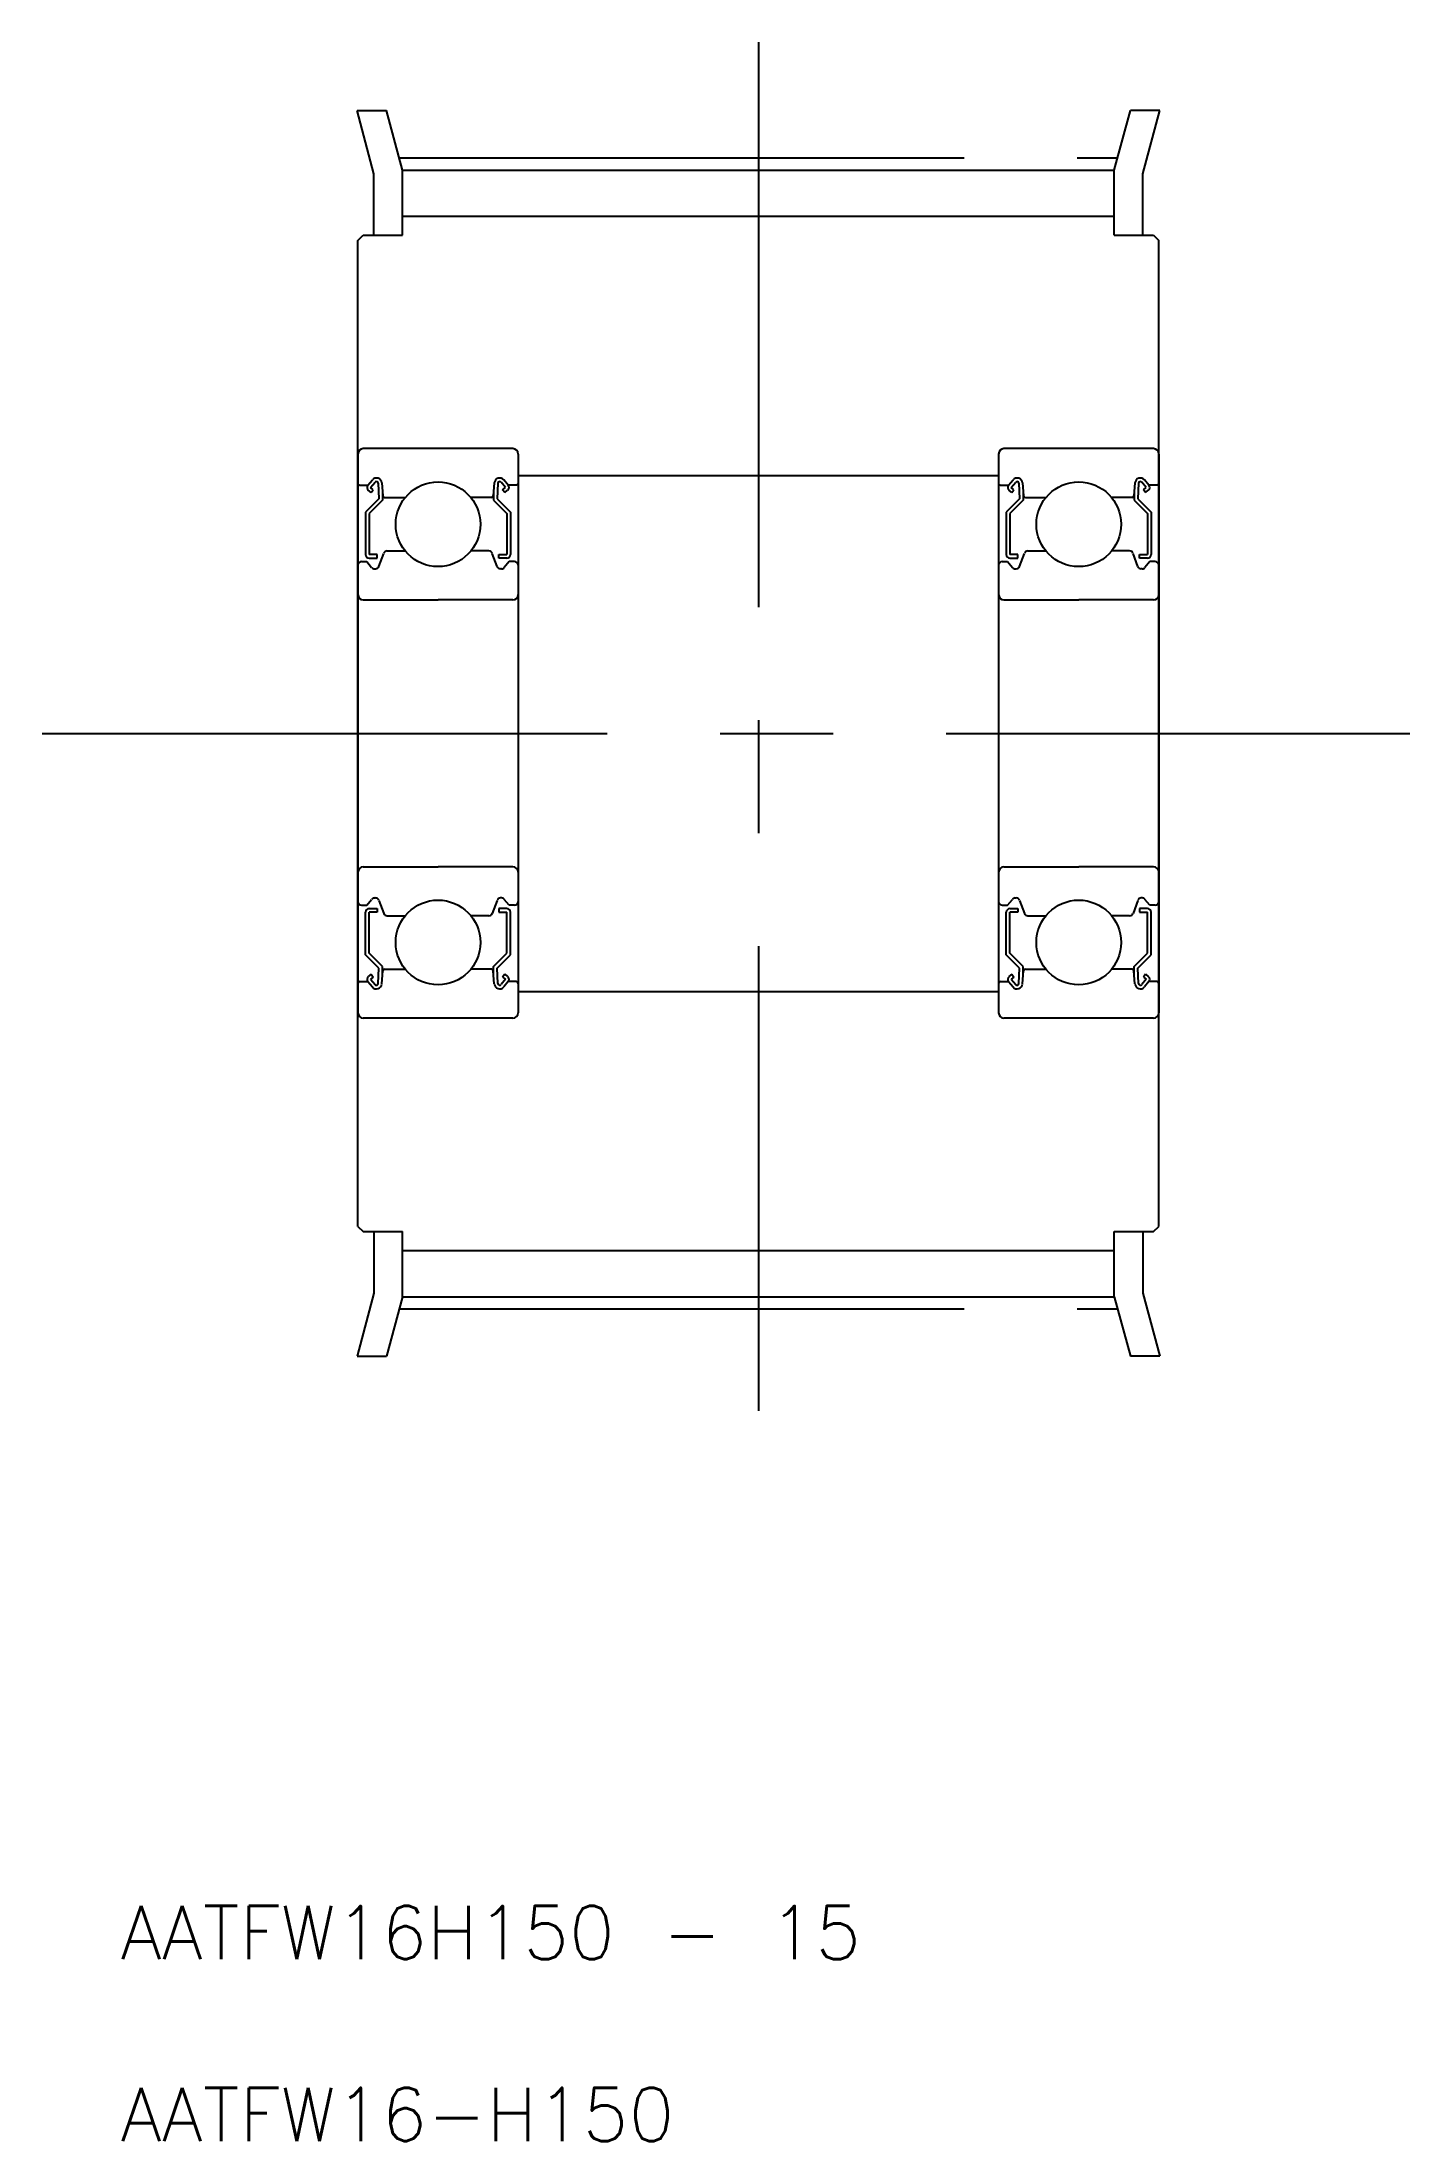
# Model space of a CAD drawing. Extents: x 17 to 94, y 0 to 118.
import ezdxf
from ezdxf.enums import TextEntityAlignment as Align

# ---------------------------------------------------------------- set-up
doc = ezdxf.new("R2010")
doc.units = 0
doc.linetypes.add('CENTER', pattern=[50.8, 31.75, -6.35, 6.35, -6.35])
doc.layers.get('0').update_dxf_attribs({"linetype": 'CONTINUOUS'})
doc.layers.add('CENTER', color=1, linetype='CONTINUOUS')
doc.styles.get("Standard").update_dxf_attribs({"font": 'txt.shx', "bigfont": 'bigfont.shx'})

msp = doc.modelspace()

# ---------------------------------------------------------------- linework, layer by layer
at = {"color": 7, "linetype": 'CONTINUOUS'}
for p, q in [((35.14, 114.42), (36.79, 114.42)), ((36.09, 110.86), (35.14, 114.42)), ((37.69, 111.07), (36.79, 114.42)), ((77.69, 111.07), (78.59, 114.42)), ((80.24, 114.42), (78.59, 114.42)), ((79.29, 110.86), (80.24, 114.42)), ((37.69, 107.42), (37.69, 111.07)), ((37.69, 111.07), (77.69, 111.07)), ((77.69, 107.42), (77.69, 111.07)), ((36.09, 107.42), (36.09, 110.86)), ((79.29, 107.42), (79.29, 110.86)), ((35.19, 107.12), (35.49, 107.42)), ((35.49, 107.42), (37.69, 107.42)), ((37.69, 108.48), (77.69, 108.48)), ((77.69, 107.42), (79.89, 107.42)), ((79.89, 107.42), (80.19, 107.12)), ((35.19, 51.71), (35.19, 107.12)), ((80.19, 51.71), (80.19, 107.12)), ((35.19, 95.12), (35.19, 63.72)), ((39.69, 95.42), (35.49, 95.42)), ((43.89, 95.42), (39.69, 95.42)), ((44.19, 95.12), (44.19, 63.72)), ((71.19, 95.12), (71.19, 63.72)), ((75.69, 95.42), (71.49, 95.42)), ((79.89, 95.42), (75.69, 95.42)), ((80.19, 95.12), (80.19, 63.72)), ((35.29, 93.37), (35.75, 93.37)), ((35.75, 93.37), (36, 93.66)), ((35.9, 93.24), (36.15, 93.54)), ((36.05, 93.11), (35.9, 93.24)), ((36.33, 93.48), (36.37, 92.6)), ((36.53, 93.5), (36.59, 92.76)), ((42.85, 93.5), (42.79, 92.76)), ((43.05, 93.48), (43.01, 92.6)), ((43.48, 93.24), (43.23, 93.54)), ((43.32, 93.11), (43.48, 93.24)), ((43.63, 93.37), (43.38, 93.66)), ((44.09, 93.37), (43.63, 93.37)), ((44.19, 93.92), (71.19, 93.92)), ((71.29, 93.37), (71.75, 93.37)), ((71.75, 93.37), (72, 93.66)), ((71.9, 93.24), (72.15, 93.54)), ((72.05, 93.11), (71.9, 93.24)), ((72.33, 93.48), (72.37, 92.6)), ((72.53, 93.5), (72.59, 92.76)), ((78.85, 93.5), (78.79, 92.76)), ((79.05, 93.48), (79.01, 92.6)), ((79.48, 93.24), (79.23, 93.54)), ((79.32, 93.11), (79.48, 93.24)), ((79.63, 93.37), (79.38, 93.66)), ((80.09, 93.37), (79.63, 93.37)), ((36.37, 92.6), (35.62, 91.85)), ((35.93, 92.96), (35.77, 93.08)), ((36.57, 92.52), (35.82, 91.77)), ((35.93, 92.96), (36.05, 93.11)), ((36.57, 92.99), (36.57, 92.52)), ((36.69, 92.67), (37.84, 92.67)), ((42.69, 92.67), (41.54, 92.67)), ((42.81, 92.99), (42.81, 92.52)), ((42.81, 92.52), (43.56, 91.77)), ((43.01, 92.6), (43.76, 91.85)), ((43.45, 92.96), (43.32, 93.11)), ((43.45, 92.96), (43.6, 93.08)), ((72.37, 92.6), (71.62, 91.85)), ((71.93, 92.96), (71.77, 93.08)), ((72.57, 92.52), (71.82, 91.77)), ((71.93, 92.96), (72.05, 93.11)), ((72.57, 92.99), (72.57, 92.52)), ((72.69, 92.67), (73.84, 92.67)), ((78.69, 92.67), (77.54, 92.67)), ((78.81, 92.99), (78.81, 92.52)), ((78.81, 92.52), (79.56, 91.77)), ((79.01, 92.6), (79.76, 91.85)), ((79.45, 92.96), (79.32, 93.11)), ((79.45, 92.96), (79.6, 93.08)), ((35.62, 91.85), (35.62, 89.47)), ((35.82, 91.77), (35.82, 89.47)), ((43.56, 91.77), (43.56, 89.47)), ((43.76, 91.85), (43.76, 89.47)), ((71.62, 91.85), (71.62, 89.47)), ((71.82, 91.77), (71.82, 89.47)), ((79.56, 91.77), (79.56, 89.47)), ((79.76, 91.85), (79.76, 89.47)), ((36.83, 89.67), (37.84, 89.67)), ((42.55, 89.67), (41.54, 89.67)), ((72.83, 89.67), (73.84, 89.67)), ((78.55, 89.67), (77.54, 89.67)), ((35.39, 89.07), (35.69, 89.07)), ((35.69, 89.07), (35.96, 88.74)), ((36.27, 89.47), (35.82, 89.47)), ((35.82, 89.27), (36.27, 89.27)), ((36.12, 88.67), (36.18, 88.67)), ((36.27, 89.27), (36.27, 89.47)), ((36.37, 88.8), (36.64, 89.53)), ((43.01, 88.8), (42.74, 89.53)), ((43.11, 89.27), (43.11, 89.47)), ((43.11, 89.47), (43.56, 89.47)), ((43.56, 89.27), (43.11, 89.27)), ((43.26, 88.67), (43.2, 88.67)), ((43.69, 89.07), (43.41, 88.74)), ((43.99, 89.07), (43.69, 89.07)), ((71.39, 89.07), (71.69, 89.07)), ((71.69, 89.07), (71.96, 88.74)), ((72.27, 89.47), (71.82, 89.47)), ((71.82, 89.27), (72.27, 89.27)), ((72.12, 88.67), (72.18, 88.67)), ((72.27, 89.27), (72.27, 89.47)), ((72.37, 88.8), (72.64, 89.53)), ((79.01, 88.8), (78.74, 89.53)), ((79.11, 89.47), (79.56, 89.47)), ((79.11, 89.27), (79.11, 89.47)), ((79.56, 89.27), (79.11, 89.27)), ((79.26, 88.67), (79.2, 88.67)), ((79.69, 89.07), (79.41, 88.74)), ((79.99, 89.07), (79.69, 89.07)), ((35.49, 86.92), (39.69, 86.92)), ((43.89, 86.92), (39.69, 86.92)), ((71.49, 86.92), (75.69, 86.92)), ((79.89, 86.92), (75.69, 86.92)), ((35.49, 71.92), (39.69, 71.92)), ((36.76, 71.92), (36.76, 71.92)), ((37.74, 71.92), (37.74, 71.92)), ((43.89, 71.92), (39.69, 71.92)), ((71.49, 71.92), (75.69, 71.92)), ((72.76, 71.92), (72.76, 71.92)), ((73.74, 71.92), (73.74, 71.92)), ((79.89, 71.92), (75.69, 71.92)), ((35.39, 69.77), (35.69, 69.77)), ((35.69, 69.77), (35.96, 70.09)), ((36.12, 70.17), (36.18, 70.17)), ((36.37, 70.03), (36.64, 69.3)), ((43.01, 70.03), (42.74, 69.3)), ((43.26, 70.17), (43.2, 70.17)), ((43.69, 69.77), (43.41, 70.09)), ((43.99, 69.77), (43.69, 69.77)), ((71.39, 69.77), (71.69, 69.77)), ((71.69, 69.77), (71.96, 70.09)), ((72.12, 70.17), (72.18, 70.17)), ((72.37, 70.03), (72.64, 69.3)), ((79.01, 70.03), (78.74, 69.3)), ((79.26, 70.17), (79.2, 70.17)), ((79.69, 69.77), (79.41, 70.09)), ((79.99, 69.77), (79.69, 69.77)), ((35.62, 66.98), (35.62, 69.37)), ((35.82, 69.57), (36.27, 69.57)), ((36.27, 69.37), (35.82, 69.37)), ((35.82, 67.07), (35.82, 69.37)), ((36.27, 69.57), (36.27, 69.37)), ((36.83, 69.17), (37.84, 69.17)), ((42.55, 69.17), (41.54, 69.17)), ((43.56, 69.57), (43.11, 69.57)), ((43.11, 69.57), (43.11, 69.37)), ((43.11, 69.37), (43.56, 69.37)), ((43.56, 67.07), (43.56, 69.37)), ((43.76, 66.98), (43.76, 69.37)), ((71.62, 66.98), (71.62, 69.37)), ((71.82, 69.57), (72.27, 69.57)), ((71.82, 67.07), (71.82, 69.37)), ((72.27, 69.37), (71.82, 69.37)), ((72.27, 69.57), (72.27, 69.37)), ((72.83, 69.17), (73.84, 69.17)), ((78.55, 69.17), (77.54, 69.17)), ((79.11, 69.57), (79.11, 69.37)), ((79.56, 69.57), (79.11, 69.57)), ((79.11, 69.37), (79.56, 69.37)), ((79.56, 67.07), (79.56, 69.37)), ((79.76, 66.98), (79.76, 69.37)), ((36.37, 66.23), (35.62, 66.98)), ((36.57, 66.32), (35.82, 67.07)), ((36.33, 65.36), (36.37, 66.23)), ((36.53, 65.34), (36.59, 66.08)), ((36.57, 65.85), (36.57, 66.32)), ((36.69, 66.17), (37.84, 66.17)), ((42.69, 66.17), (41.54, 66.17)), ((42.85, 65.34), (42.79, 66.08)), ((42.81, 66.32), (43.56, 67.07)), ((42.81, 65.85), (42.81, 66.32)), ((43.01, 66.23), (43.76, 66.98)), ((43.05, 65.36), (43.01, 66.23)), ((72.37, 66.23), (71.62, 66.98)), ((72.57, 66.32), (71.82, 67.07)), ((72.33, 65.36), (72.37, 66.23)), ((72.53, 65.34), (72.59, 66.08)), ((72.57, 65.85), (72.57, 66.32)), ((72.69, 66.17), (73.84, 66.17)), ((78.69, 66.17), (77.54, 66.17)), ((78.85, 65.34), (78.79, 66.08)), ((78.81, 66.32), (79.56, 67.07)), ((78.81, 65.85), (78.81, 66.32)), ((79.01, 66.23), (79.76, 66.98)), ((79.05, 65.36), (79.01, 66.23)), ((35.29, 65.47), (35.75, 65.47)), ((35.75, 65.47), (36, 65.17)), ((35.93, 65.88), (35.77, 65.75)), ((36.05, 65.72), (35.9, 65.6)), ((35.9, 65.6), (36.15, 65.3)), ((35.93, 65.88), (36.05, 65.72)), ((43.48, 65.6), (43.23, 65.3)), ((43.45, 65.88), (43.32, 65.72)), ((43.32, 65.72), (43.48, 65.6)), ((43.63, 65.47), (43.38, 65.17)), ((43.45, 65.88), (43.6, 65.75)), ((44.09, 65.47), (43.63, 65.47)), ((44.19, 64.92), (71.19, 64.92)), ((71.29, 65.47), (71.75, 65.47)), ((71.75, 65.47), (72, 65.17)), ((71.93, 65.88), (71.77, 65.75)), ((72.05, 65.72), (71.9, 65.6)), ((71.9, 65.6), (72.15, 65.3)), ((71.93, 65.88), (72.05, 65.72)), ((79.48, 65.6), (79.23, 65.3)), ((79.45, 65.88), (79.32, 65.72)), ((79.32, 65.72), (79.48, 65.6)), ((79.63, 65.47), (79.38, 65.17)), ((79.45, 65.88), (79.6, 65.75)), ((80.09, 65.47), (79.63, 65.47)), ((43.89, 63.42), (35.49, 63.42)), ((43.89, 63.42), (39.69, 63.42)), ((79.89, 63.42), (71.49, 63.42)), ((79.89, 63.42), (75.69, 63.42)), ((35.19, 51.71), (35.49, 51.42)), ((35.49, 51.42), (37.69, 51.42)), ((36.09, 51.42), (36.09, 47.97)), ((37.69, 47.76), (37.69, 51.42)), ((77.69, 47.76), (77.69, 51.42)), ((77.69, 51.42), (79.89, 51.42)), ((79.29, 51.42), (79.29, 47.97)), ((79.89, 51.42), (80.19, 51.71)), ((37.69, 50.35), (77.69, 50.35)), ((36.09, 47.97), (35.14, 44.42)), ((37.69, 47.76), (36.79, 44.42)), ((37.69, 47.76), (77.69, 47.76)), ((77.69, 47.76), (78.59, 44.42)), ((79.29, 47.97), (80.24, 44.42)), ((35.14, 44.42), (36.79, 44.42)), ((80.24, 44.42), (78.59, 44.42))]:
    msp.add_line(p, q, dxfattribs=at)
for centre in [(39.69, 91.17), (75.69, 91.17), (39.69, 67.67), (75.69, 67.67)]:
    msp.add_circle(centre, 2.38, dxfattribs=at)
for centre, radius, start, end in [((35.49, 95.12), 0.3, 90, 180), ((43.89, 95.12), 0.3, 0, 90), ((71.49, 95.12), 0.3, 90, 180), ((79.89, 95.12), 0.3, 0, 90), ((35.29, 93.47), 0.1, 180, 270), ((35.9, 93.24), 0.2, 140.0002, 230.0848), ((36.23, 93.47), 0.3, 4.9968, 140.0002), ((36.23, 93.47), 0.1, 2.8198, 140.0033), ((43.15, 93.47), 0.3, 39.9998, 175.0032), ((43.15, 93.47), 0.1, 39.9967, 177.1802), ((43.48, 93.24), 0.2, 309.9152, 39.9998), ((44.09, 93.47), 0.1, 270, 0), ((71.29, 93.47), 0.1, 180, 270), ((71.9, 93.24), 0.2, 140.0002, 230.0848), ((72.23, 93.47), 0.3, 4.9968, 140.0002), ((72.23, 93.47), 0.1, 2.8198, 140.0033), ((79.15, 93.47), 0.3, 39.9998, 175.0032), ((79.15, 93.47), 0.1, 39.9967, 177.1802), ((79.48, 93.24), 0.2, 309.9152, 39.9998), ((80.09, 93.47), 0.1, 270, 0), ((36.69, 92.77), 0.1, 184.9968, 269.9995), ((42.69, 92.77), 0.1, 270.0005, 355.0032), ((72.69, 92.77), 0.1, 184.9968, 269.9995), ((78.69, 92.77), 0.1, 270.0005, 355.0032), ((36.83, 89.47), 0.2, 90, 159.9919), ((42.55, 89.47), 0.2, 20.0081, 90), ((72.83, 89.47), 0.2, 90, 159.9919), ((78.55, 89.47), 0.2, 20.0081, 90), ((35.39, 88.87), 0.2, 90, 180), ((35.82, 89.47), 0.2, 180, 270), ((36.12, 88.87), 0.2, 219.9962, 270), ((36.18, 88.87), 0.2, 270, 339.9919), ((43.2, 88.87), 0.2, 200.0081, 270), ((43.26, 88.87), 0.2, 270, 320.0038), ((43.56, 89.47), 0.2, 270, 0), ((43.99, 88.87), 0.2, 0, 90), ((71.39, 88.87), 0.2, 90, 180), ((71.82, 89.47), 0.2, 180, 270), ((72.12, 88.87), 0.2, 219.9962, 270), ((72.18, 88.87), 0.2, 270, 339.9919), ((79.2, 88.87), 0.2, 200.0081, 270), ((79.26, 88.87), 0.2, 270, 320.0038), ((79.56, 89.47), 0.2, 270, 0), ((79.99, 88.87), 0.2, 0, 90), ((35.49, 87.22), 0.3, 180, 270), ((43.89, 87.22), 0.3, 270, 0), ((71.49, 87.22), 0.3, 180, 270), ((79.89, 87.22), 0.3, 270, 0), ((35.49, 71.62), 0.3, 90, 180), ((43.89, 71.62), 0.3, 0, 90), ((71.49, 71.62), 0.3, 90, 180), ((79.89, 71.62), 0.3, 0, 90), ((35.39, 69.97), 0.2, 180, 270), ((36.12, 69.97), 0.2, 90, 140.0038), ((36.18, 69.97), 0.2, 20.0081, 90), ((43.2, 69.97), 0.2, 90, 159.9919), ((43.26, 69.97), 0.2, 39.9962, 90), ((43.99, 69.97), 0.2, 270, 0), ((71.39, 69.97), 0.2, 180, 270), ((72.12, 69.97), 0.2, 90, 140.0038), ((72.18, 69.97), 0.2, 20.0081, 90), ((79.2, 69.97), 0.2, 90, 159.9919), ((79.26, 69.97), 0.2, 39.9962, 90), ((79.99, 69.97), 0.2, 270, 0), ((35.82, 69.37), 0.2, 90, 180), ((36.83, 69.37), 0.2, 200.0081, 270), ((42.55, 69.37), 0.2, 270, 339.9919), ((43.56, 69.37), 0.2, 0, 90), ((71.82, 69.37), 0.2, 90, 180), ((72.83, 69.37), 0.2, 200.0081, 270), ((78.55, 69.37), 0.2, 270, 339.9919), ((79.56, 69.37), 0.2, 0, 90), ((36.69, 66.07), 0.1, 90.0005, 175.0032), ((42.69, 66.07), 0.1, 4.9968, 89.9995), ((72.69, 66.07), 0.1, 90.0005, 175.0032), ((78.69, 66.07), 0.1, 4.9968, 89.9995), ((35.29, 65.37), 0.1, 90, 180), ((35.9, 65.59), 0.2, 129.9152, 219.9998), ((36.23, 65.36), 0.3, 219.9998, 355.0032), ((36.23, 65.36), 0.1, 219.9967, 357.1802), ((43.15, 65.36), 0.3, 184.9968, 320.0002), ((43.15, 65.36), 0.1, 182.8198, 320.0033), ((43.48, 65.59), 0.2, 320.0002, 50.0848), ((44.09, 65.37), 0.1, 0, 90), ((71.29, 65.37), 0.1, 90, 180), ((71.9, 65.59), 0.2, 129.9152, 219.9998), ((72.23, 65.36), 0.3, 219.9998, 355.0032), ((72.23, 65.36), 0.1, 219.9967, 357.1802), ((79.15, 65.36), 0.3, 184.9968, 320.0002), ((79.15, 65.36), 0.1, 182.8198, 320.0033), ((79.48, 65.59), 0.2, 320.0002, 50.0848), ((80.09, 65.37), 0.1, 0, 90), ((35.49, 63.72), 0.3, 180, 270), ((43.89, 63.72), 0.3, 270, 0), ((71.49, 63.72), 0.3, 180, 270), ((79.89, 63.72), 0.3, 270, 0)]:
    msp.add_arc(centre, radius, start, end, dxfattribs=at)
at = {"layer": 'CENTER', "color": 1, "linetype": 'CENTER'}
for p, q in [((57.69, 118.27), (57.69, 41.34)), ((37.51, 111.76), (77.87, 111.76)), ((17.44, 79.42), (94.3, 79.42)), ((37.51, 47.08), (77.87, 47.08))]:
    msp.add_line(p, q, dxfattribs=at)

# ---------------------------------------------------------------- texts
at = {"color": 7, "linetype": 'CONTINUOUS'}
for s, p in [('AATFW16H150 - 15', (21.85, 9.63)), ('AATFW16-H150', (21.85, -0.59))]:
    msp.add_text(s, height=3, dxfattribs=at).set_placement(p, align=Align.BOTTOM_LEFT)

doc.saveas('drawing.dxf')
